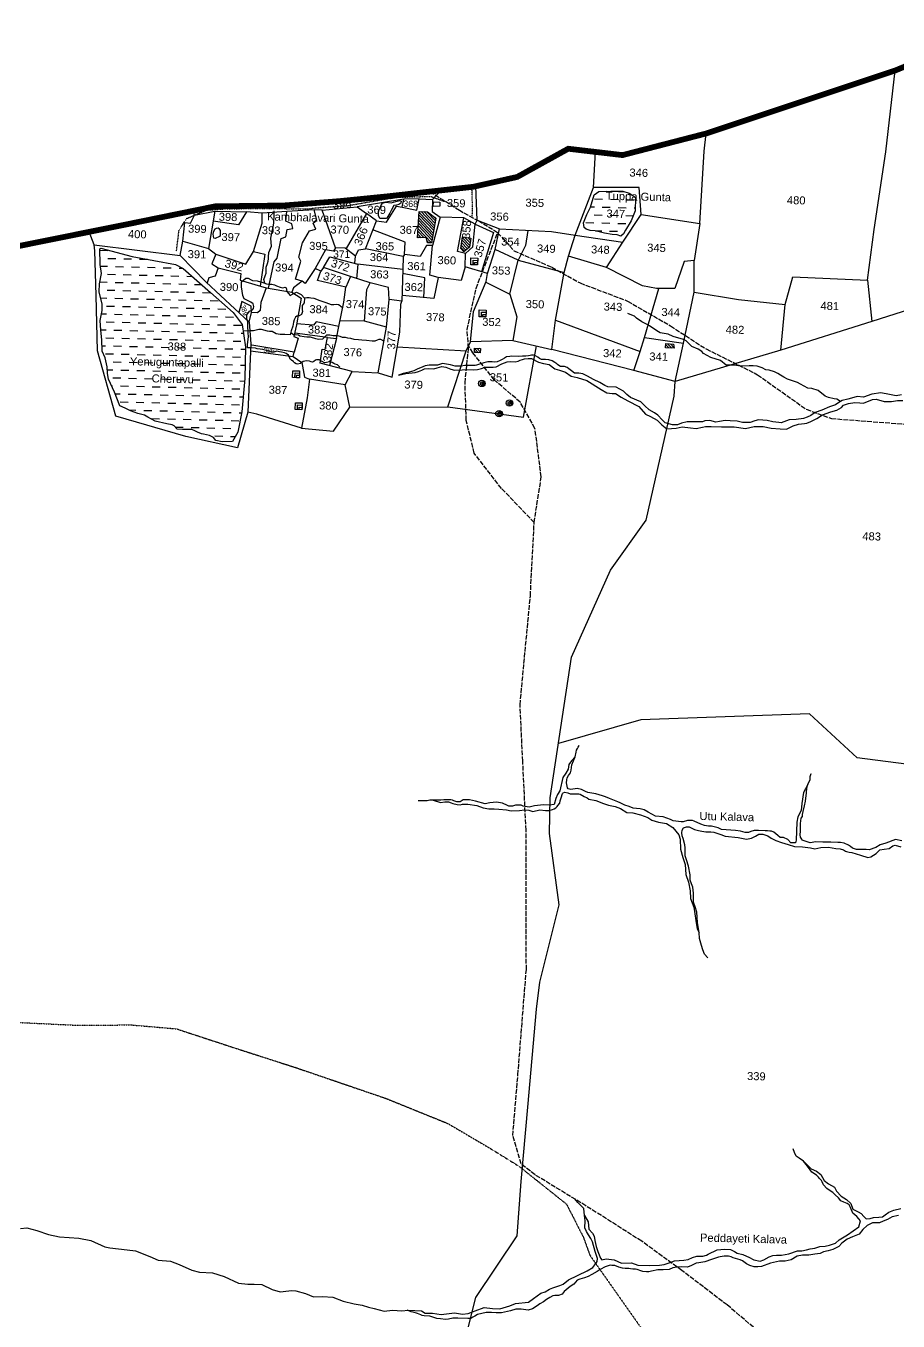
# Model space of a CAD drawing. Header units: inches. Extents: x 331956 to 347868, y 1573639 to 1584878.
# Drawn here: x 337772 to 339965, y 1577787 to 1581044 of the extents above; entities that cross this region are included whole.
import ezdxf

# ---------------------------------------------------------------- set-up
doc = ezdxf.new("R2010")
doc.units = ezdxf.units.IN
doc.header["$MEASUREMENT"] = 0
for name, pattern in [('ACAD_ISO02W100', [15, 12, -3]), ('ACAD_ISO03W100', [30, 12, -18]), ('ACAD_ISO07W100', [3, 0, -3]), ('BORDER', [1.75, 0.5, -0.25, 0.5, -0.25, 0, -0.25])]:
    doc.linetypes.add(name, pattern=pattern)
for name, color, linetype in [('CARTTRACK', 30, 'ACAD_ISO02W100'), ('NALA', 4, 'Continuous'), ('ROUND WELL', 5, 'Continuous'), ('SQUAREWELL', 5, 'Continuous'), ('SURVEY_BND', 7, 'Continuous'), ('VILLAGE_AREA', 1, 'Continuous'), ('WATER_BODY', 4, 'Continuous')]:
    doc.layers.add(name, color=color, linetype=linetype)
doc.layers.add('FOOTPATH', color=150, linetype='ACAD_ISO07W100', lineweight=30)
doc.layers.add('VILL_BOUNDARY', color=6, linetype='BORDER', lineweight=30)
doc.styles.get("Standard").update_dxf_attribs({"font": 'arial.ttf'})
pattern_1 = [(358.56647, (323139.706, 1574851.302), (20.485124, 19.484872), [19.991255, -19.991255])]
pattern_2 = [(133.566468, (323139.706, 1574851.302), (-3.6212925, -3.4444712), [])]

msp = doc.modelspace()

# ---------------------------------------------------------------- hatches: boundary and pattern name
at = {"layer": 'VILLAGE_AREA'}
h = msp.add_hatch(dxfattribs=at)
h.set_pattern_fill('ANSI31', color=256, scale=39.982509, angle=88.5665, style=0)
h.set_pattern_definition(pattern_2)
h.paths.add_polyline_path([(338802.9, 1580560.4), (338781.9, 1580576.5), (338761.2, 1580577.2), (338757, 1580510.5), (338778.6, 1580511.6), (338782, 1580498.5), (338792.2, 1580498)])
h.paths.add_polyline_path([(338891, 1580510.2), (338870.1, 1580513.3), (338865.4, 1580483.6), (338873.1, 1580475.8), (338887.2, 1580487)])
h.paths.add_polyline_path([(338893.4, 1580502), (338897.4, 1580556.7), (338866.8, 1580558.9), (338862.9, 1580504.2)], flags=9)
h = msp.add_hatch(dxfattribs=at)
h.set_pattern_fill('ANSI31', color=256, scale=39.982509, angle=88.5665, style=0)
h.set_pattern_definition(pattern_2)
h.paths.add_polyline_path([(339400.2, 1580243.3), (339381.4, 1580244.8), (339380.3, 1580234.6), (339401.8, 1580233.2)])
h.paths.add_polyline_path([(338914.9, 1580232.8), (338900.1, 1580233.1), (338899.8, 1580222.2), (338914.6, 1580221.8)])
at = {"layer": 'WATER_BODY'}
h = msp.add_hatch(dxfattribs=at)
h.set_pattern_fill('DASH', color=256, scale=159.930037, angle=-1.4335, style=0)
h.set_pattern_definition(pattern_1)
h.paths.add_polyline_path([(339304.3, 1580578.8), (339304.4, 1580612.5), (339297.8, 1580617.6), (339289, 1580623), (339272.7, 1580628.4), (339261, 1580627.9), (339242.6, 1580628.2), (339212.7, 1580627.2), (339200.5, 1580619.3), (339191.4, 1580588.2), (339182.4, 1580569.3), (339173.8, 1580548.5), (339175.4, 1580536.6), (339180.7, 1580532.7), (339190.7, 1580529.3), (339203.3, 1580528.8), (339226.9, 1580522.5), (339246.5, 1580518.8), (339259, 1580518.1), (339268.1, 1580514.6), (339274.4, 1580520.5), (339279.6, 1580530.3), (339293.6, 1580553.7)])
h.paths.add_polyline_path([(339223, 1580593.8), (339392.1, 1580589.6), (339393.1, 1580629.3), (339224, 1580633.5)], flags=9)
h.paths.add_polyline_path([(339226.4, 1580556.6), (339281.1, 1580555.2), (339281.9, 1580585.9), (339227.1, 1580587.3)], flags=24)
h = msp.add_hatch(dxfattribs=at)
h.set_pattern_fill('DASH', color=256, scale=159.930037, angle=-1.4335, style=0)
h.set_pattern_definition(pattern_1)
h.paths.add_polyline_path([(338293.8, 1580323.1), (338236.2, 1580373.4), (338167.3, 1580433.7), (338148.5, 1580444), (338039.2, 1580463.9), (337961.1, 1580485.2), (337958.2, 1580483.5), (337959.1, 1580443.8), (337962.6, 1580421.2), (337957.1, 1580395.5), (337956.8, 1580374.9), (337964.2, 1580344.4), (337963.9, 1580328.3), (337959.2, 1580303), (337961.1, 1580278.3), (337963.6, 1580254.5), (337964.3, 1580225.6), (337971.4, 1580209), (337976.6, 1580186.3), (337977.1, 1580169.4), (337979.9, 1580155.8), (337995.5, 1580122.5), (338008.9, 1580088.6), (338022.3, 1580082.7), (338035.7, 1580076), (338053.4, 1580069.2), (338070.3, 1580065.3), (338079.1, 1580060.2), (338097, 1580050.1), (338126.5, 1580043.2), (338139.8, 1580040.9), (338145, 1580037.7), (338152.5, 1580029.5), (338166.1, 1580028.6), (338189.1, 1580028.9), (338197.1, 1580025.3), (338204.1, 1580021.8), (338213.6, 1580018.4), (338219.1, 1580016.8), (338226.2, 1580015.7), (338234.1, 1580013.6), (338244.2, 1580008.7), (338249.6, 1580001.5), (338266.1, 1579998), (338292.1, 1579998.9), (338305.3, 1580022.6), (338315, 1580073.7), (338322.9, 1580157.5), (338324.6, 1580236.1), (338316.1, 1580292.7)])
h.paths.add_polyline_path([(338082.8, 1580142), (338195.6, 1580139.1), (338196.4, 1580170.7), (338083.6, 1580173.5)], flags=24)
h.paths.add_polyline_path([(338026.4, 1580177.6), (338222.9, 1580172.7), (338223.9, 1580213.2), (338027.4, 1580218.2)], flags=24)
h.paths.add_polyline_path([(338122.9, 1580222.7), (338177.7, 1580221.3), (338178.4, 1580252), (338123.7, 1580253.3)], flags=24)

# ---------------------------------------------------------------- linework, layer by layer
at = {"layer": 'CARTTRACK'}
for points in [[(339681.6, 1577704.1), (339535.1, 1577827.8), (339421, 1577914.7), (339320.3, 1577988.1), (339180.1, 1578077.1), (339052.2, 1578154.9), (339017.7, 1578182.2), (338996.3, 1578253.6), (339009.1, 1578406), (339030.4, 1578671.3), (339029.6, 1579021.5), (339021.5, 1579194.9), (339014.5, 1579336.4), (339040.5, 1579610.5), (339050, 1579795.2), (338968, 1579880.6), (338899.4, 1579969.2), (338879.5, 1580051.8), (338876.2, 1580146.4), (338885, 1580233.4), (338881.4, 1580280.3), (338904.1, 1580383.8), (338958.3, 1580523.5), (338911.3, 1580552.3), (338862.2, 1580579.3), (338787.4, 1580627)], [(338958.3, 1580523.5), (338999.2, 1580478.4), (339094.4, 1580436.8), (339165.5, 1580397.3), (339285, 1580351.8), (339393, 1580289.5), (339482.2, 1580231.4), (339611.5, 1580166.7), (339734.2, 1580079.6), (339797.6, 1580056.5), (340128.9, 1580031.3)], [(339050, 1579795.2), (339067.9, 1579909.6), (339052.1, 1580031.7), (339015, 1580097.6), (338949.9, 1580153.5), (338896.1, 1580221.9), (338884.5, 1580240.1)]]:
    msp.add_lwpolyline(points, dxfattribs=at)
at = {"layer": 'FOOTPATH', "ltscale": 0.002}
for points in [[(338894.2, 1580561.7), (338895.4, 1580589.8), (338894, 1580612.5), (338894.2, 1580628.6), (338892.4, 1580638.6)], [(338150.9, 1580477.5), (338157.3, 1580529.5), (338176.4, 1580559.5), (338226.2, 1580580.6), (338279.9, 1580584), (338394, 1580584.4), (338480.7, 1580583.6), (338499.5, 1580586), (338580.9, 1580591.7), (338670.6, 1580607.3), (338706.8, 1580612.8), (338764.7, 1580614.3), (338791.3, 1580614.5), (338827.6, 1580601.4)], [(337730.8, 1578539.1), (337897, 1578531.3), (338038.6, 1578531.8), (338151.2, 1578522), (338295, 1578474.8), (338452.1, 1578424.2), (338678, 1578347), (338833.3, 1578284), (338942, 1578220), (339012.8, 1578176), (339131.2, 1578081.5), (339173.6, 1577998.2), (339190.2, 1577952.6), (339298.8, 1577798.4), (339378.4, 1577685.5), (339471.8, 1577563.2), (339527.4, 1577476.4), (339533.4, 1577451.8)]]:
    msp.add_lwpolyline(points, dxfattribs=at)
at = {"layer": 'NALA'}
for points in [[(338372.6, 1580397), (338370.6, 1580406.4), (338374, 1580415.3), (338376.1, 1580421.6), (338376.4, 1580430.2), (338376.5, 1580437.1), (338379.5, 1580446.5), (338381.6, 1580451.9), (338381.9, 1580457.8), (338382.1, 1580463.4), (338382.8, 1580473.6), (338389.4, 1580489.5), (338388.6, 1580498.8), (338388.2, 1580509.9), (338394.3, 1580538.7), (338395.7, 1580547.7), (338395.9, 1580555.3), (338396.1, 1580562.2), (338396.4, 1580573.2), (338396.5, 1580578.8)], [(338561.7, 1580186), (338555.8, 1580191.8), (338549.6, 1580193.4), (338546.2, 1580194.5), (338542.4, 1580197), (338539.4, 1580198.6), (338535.5, 1580198.7), (338527.7, 1580197), (338523.1, 1580196.7), (338517.5, 1580199.7), (338512.5, 1580202.7), (338509.5, 1580203.8), (338502.5, 1580204.1), (338500.4, 1580203.6), (338496.5, 1580199.7), (338492.7, 1580197.9), (338489.7, 1580198.8), (338484.9, 1580201), (338477.7, 1580201.4), (338469.7, 1580199.8), (338463, 1580194.6), (338454.7, 1580193.1), (338451.7, 1580194.2), (338447.6, 1580196.7), (338446.3, 1580198.4), (338444.7, 1580200.2), (338441, 1580202.2), (338438.8, 1580203.9), (338436.9, 1580205.8), (338435.8, 1580208.3), (338432.4, 1580216), (338426.9, 1580219.7), (338422.6, 1580222), (338415.2, 1580223.1), (338409.5, 1580224), (338403.2, 1580226.1), (338395.6, 1580223.7), (338389.6, 1580223.5), (338383, 1580225.8), (338377.5, 1580227.5), (338374.1, 1580228.5), (338367.6, 1580230.4), (338361.3, 1580230.6), (338353.6, 1580232), (338349.3, 1580233.8), (338337.9, 1580234.2), (338329.7, 1580234.1), (338329.8, 1580241.9), (338330.1, 1580249.7), (338331.5, 1580254.9), (338331.9, 1580262.6), (338330.9, 1580270.8), (338331.1, 1580276.7), (338330.3, 1580284.7), (338330.3, 1580298.9), (338327.4, 1580309), (338327.8, 1580317.2), (338334.1, 1580326), (338341.6, 1580330), (338344.1, 1580333.4), (338345.5, 1580338.1), (338343.5, 1580344.5), (338338.2, 1580349), (338329.7, 1580352.9), (338321.1, 1580357.7), (338318.1, 1580366), (338314.7, 1580387.6), (338314.6, 1580399.8), (338325.5, 1580409.2), (338331.5, 1580409.8), (338338.7, 1580404.9), (338341.7, 1580403.9), (338353.4, 1580402.4), (338367.6, 1580398.6), (338377.5, 1580395.3), (338384.5, 1580394.1), (338390.6, 1580394), (338397.6, 1580392.7), (338402.1, 1580390.4), (338411.7, 1580387.1), (338418.3, 1580385.4), (338423.8, 1580387), (338426.7, 1580384.8), (338428.4, 1580376), (338436.6, 1580366.2), (338442.9, 1580368.8), (338450.8, 1580373.4), (338452.5, 1580374.6), (338464.1, 1580368.3), (338472.8, 1580359.2), (338471.6, 1580347.3), (338467.1, 1580340.8), (338466.7, 1580329.9), (338467.8, 1580325.6), (338465, 1580318), (338458.9, 1580314.6), (338453.7, 1580314), (338449.7, 1580311.2), (338446.8, 1580304.3), (338444.9, 1580298.9), (338443.6, 1580288.8), (338439.4, 1580276.8), (338436.5, 1580267.2), (338422.9, 1580267.4), (338419, 1580267.6), (338411.9, 1580267.8), (338401.6, 1580269.5), (338391.7, 1580275), (338385.1, 1580275.7), (338380, 1580275.8), (338364.7, 1580280.2), (338357.7, 1580280.5), (338344.2, 1580276.9), (338336.8, 1580277), (338318.6, 1580276.3)], [(338569, 1580335.1), (338564.8, 1580337), (338562.3, 1580340), (338557.8, 1580342.3), (338553.1, 1580342.8), (338546.1, 1580342.2), (338540.4, 1580342.3), (338527, 1580347.1), (338509.8, 1580353.2), (338503.4, 1580355.9), (338496.7, 1580358.4), (338488.5, 1580359.4), (338484.5, 1580359.8), (338478.9, 1580360), (338472.8, 1580359.2)], [(339820.2, 1580099.1), (339811, 1580104.8), (339804, 1580106.3), (339790.2, 1580109.5), (339781.5, 1580113), (339763.8, 1580127), (339748.1, 1580132.2), (339738, 1580132.8), (339719.5, 1580142.6), (339712.2, 1580146.7), (339694.3, 1580152.9), (339686.9, 1580155.4), (339677.6, 1580160.1), (339669.4, 1580165.5), (339662.7, 1580169.9), (339654.1, 1580174.3), (339640.9, 1580178.1), (339632.2, 1580179.3), (339623, 1580184.1), (339610.4, 1580188.3), (339600.8, 1580188.8), (339590.4, 1580189.1), (339568.9, 1580187.9), (339553.9, 1580190.3), (339532.3, 1580190.9), (339518.7, 1580202.2), (339494.3, 1580209.8), (339475.9, 1580220.2), (339471.3, 1580225.3), (339462.1, 1580230.7), (339446.2, 1580237.9), (339432.2, 1580251.7), (339425.2, 1580255.3), (339399.3, 1580262.9), (339386.5, 1580268.2), (339367.2, 1580272.3), (339358.4, 1580277), (339340.4, 1580289.7), (339330.9, 1580294.3), (339320.8, 1580299.3), (339307.2, 1580309.2), (339302.6, 1580313.6), (339291.3, 1580318.2), (339285.5, 1580320.6)], [(338672.3, 1580251.1), (338664.4, 1580255), (338659.3, 1580255), (338655.8, 1580253.3), (338649.7, 1580250.9), (338642.9, 1580250.7), (338628.3, 1580252.6), (338616.8, 1580253.9), (338608.4, 1580254.1), (338597.3, 1580255.3), (338588.8, 1580257.9), (338581.8, 1580258.8), (338575.4, 1580260.2), (338568.6, 1580259.8), (338562, 1580262.5), (338559.3, 1580263.7), (338553.5, 1580264.8), (338545.1, 1580264.8), (338536.3, 1580266), (338528.3, 1580266), (338518.1, 1580256.2), (338508, 1580255), (338500.8, 1580256.6), (338487.6, 1580260.8), (338478.9, 1580261.4), (338471.5, 1580261.6), (338461.2, 1580263.6), (338457.4, 1580265.9), (338445.1, 1580266.8), (338438, 1580272)], [(339973.3, 1580116.4), (339960.4, 1580113.5), (339943.3, 1580117), (339921.8, 1580120.8), (339898.8, 1580117.7), (339878, 1580110.4), (339861.7, 1580111.7), (339848.1, 1580107.9), (339838.4, 1580105.4), (339824.2, 1580101.8), (339816.2, 1580096.5), (339807.7, 1580090.9), (339792.7, 1580086.2), (339773.3, 1580077.4), (339756.5, 1580071.6), (339745.6, 1580063.7), (339736.1, 1580060), (339727.1, 1580056.7), (339708.6, 1580054.3), (339691.5, 1580052.9), (339671.3, 1580046), (339664.8, 1580046.2), (339650.4, 1580048.3), (339636.2, 1580051.3), (339614.1, 1580053.2), (339604.7, 1580050.5), (339592.7, 1580046.5), (339573.8, 1580046.4), (339560.7, 1580049.5), (339543, 1580050.9), (339530.3, 1580051.2), (339515.9, 1580048.7), (339506.7, 1580047), (339491.5, 1580051.9), (339479.3, 1580050.9), (339473.1, 1580048.1), (339450.1, 1580047.8), (339434.7, 1580047.9), (339420.6, 1580044.7), (339410.6, 1580040.8), (339397.4, 1580041), (339379.5, 1580045.7), (339371.7, 1580053.5), (339360.6, 1580064.7), (339352.4, 1580070.6), (339339.3, 1580078.4), (339328.6, 1580088.7), (339318.4, 1580098.1), (339292.4, 1580109.4), (339282.6, 1580116.7), (339274.9, 1580125.3), (339256.4, 1580135.1), (339234.9, 1580136.5), (339227.8, 1580139.6), (339214.8, 1580146.7), (339198.9, 1580154.8), (339183.9, 1580162.8), (339172, 1580168.6), (339162.6, 1580170.5), (339151.7, 1580170.9), (339143.8, 1580176.6), (339137.2, 1580181.3), (339132.6, 1580185.1), (339126.5, 1580187.2), (339116, 1580187.3), (339109.7, 1580191.5), (339107.4, 1580194.2), (339102.3, 1580197.2), (339095.7, 1580201.2), (339087.3, 1580203.8), (339078.2, 1580204.9), (339068.2, 1580205.2), (339063.4, 1580207.8), (339059.5, 1580210.9), (339053.4, 1580214.5), (339048.8, 1580215.6), (339043.6, 1580215.7), (339040, 1580215), (339035.7, 1580213.9), (339029.3, 1580213.4), (339021.1, 1580213.4), (339010.4, 1580212.8), (338993.8, 1580213.6), (338989.1, 1580212.8), (338980.5, 1580211.3), (338975.6, 1580208.4), (338969.4, 1580205.2), (338964.2, 1580202.3), (338956.7, 1580199.2), (338950.7, 1580198.6), (338944.8, 1580198.7), (338933.5, 1580198.9), (338923.7, 1580196.1), (338905.5, 1580190.3), (338901.8, 1580189.6), (338894, 1580189.7), (338887.3, 1580189.9), (338876.1, 1580189.8), (338866.5, 1580188.4), (338851.7, 1580187.9), (338839.6, 1580191.8), (338819.8, 1580194.7), (338807, 1580190.4), (338795.4, 1580190.8), (338785.9, 1580191), (338776.3, 1580189), (338764.4, 1580183.7), (338757.6, 1580181.3), (338747.2, 1580176.4), (338735.7, 1580172.8), (338720.4, 1580169.8), (338713.9, 1580167.1), (338708.6, 1580165.4), (338727.5, 1580169.9), (338751, 1580172.4), (338759.2, 1580174.5), (338767.7, 1580177.7), (338774.5, 1580181.2), (338783.3, 1580182.5), (338797.8, 1580181.8), (338806, 1580183.6), (338818, 1580187.7), (338828.3, 1580185.3), (338840.4, 1580180.9), (338849.5, 1580178.2), (338869.3, 1580178.9), (338881.1, 1580179.5), (338898, 1580178.9), (338908, 1580180), (338917.5, 1580182.5), (338926.6, 1580185.7), (338938.1, 1580186), (338947.1, 1580185.9), (338954.8, 1580186.7), (338968.6, 1580193.7), (338982.1, 1580198.8), (338991, 1580199.5), (339002.1, 1580199.2), (339009.8, 1580200.6), (339014.9, 1580202.9), (339020.6, 1580204.8), (339026.1, 1580206.7), (339035.2, 1580207.4), (339043.4, 1580207.2), (339060.8, 1580198.1), (339073.8, 1580194.8), (339088.1, 1580192.2), (339102.1, 1580181.3), (339114, 1580178.2), (339129.1, 1580173), (339142.8, 1580163), (339157.9, 1580159.5), (339182.2, 1580152.1), (339218.6, 1580129.7), (339232.9, 1580121.4), (339246.2, 1580119.8), (339254.8, 1580119.6), (339268.5, 1580110.6), (339285.8, 1580100.8), (339313, 1580086.4), (339330.2, 1580067.5), (339342.4, 1580061.2), (339359.6, 1580052.1), (339370.6, 1580040.9), (339383.9, 1580030.7), (339407.3, 1580031.9), (339422.4, 1580035.8), (339443.1, 1580033.4), (339457.5, 1580031.6), (339473.4, 1580034.4), (339481.1, 1580036.4), (339495.2, 1580036.1), (339521.3, 1580035.4), (339537.5, 1580036), (339552.7, 1580035.8), (339581.7, 1580031.7), (339603.3, 1580036.6), (339626, 1580036.2), (339645.7, 1580032.5), (339668.2, 1580030.3), (339684.5, 1580030), (339701.5, 1580038.1), (339714.2, 1580041.9), (339729.9, 1580044.3), (339735.5, 1580045.1), (339745.6, 1580048.8), (339760.6, 1580056.5), (339775.3, 1580066.1), (339795.7, 1580073), (339810.7, 1580077.3), (339822.3, 1580084), (339827.6, 1580090.2), (339839.9, 1580094.6), (339855.8, 1580097), (339868.9, 1580095.7), (339877.9, 1580095), (339900.2, 1580104.4), (339909.8, 1580105.3), (339929.9, 1580099), (339948.6, 1580099.3), (339963.3, 1580101.9), (339977, 1580101.9)], [(339152.9, 1579205.5), (339155.9, 1579217.8), (339156.6, 1579222.4), (339158.8, 1579227.1), (339160.6, 1579230.3), (339163.6, 1579234.2), (339163.6, 1579234.2)], [(339974.7, 1578994.5), (339958.7, 1578997.8), (339934.2, 1578988.9), (339919.5, 1578984.6), (339908.6, 1578977.9), (339892.2, 1578972.5), (339884.3, 1578972.7), (339874.4, 1578972.9), (339862.8, 1578973.2), (339860.2, 1578973.3), (339850.1, 1578975.9), (339845.2, 1578980.7), (339840.4, 1578984), (339829.7, 1578989.2), (339820.2, 1578990.3), (339813.5, 1578990.5), (339795.7, 1578991.2), (339783.5, 1578991.5), (339775.4, 1578991.7), (339758.5, 1578992.1), (339743.9, 1578989.9), (339724, 1578996.5), (339722.6, 1578998.5), (339719.2, 1579003.6), (339719.1, 1579010), (339719.3, 1579018.7), (339719.4, 1579023.9), (339719.7, 1579032.9), (339719.8, 1579038.4), (339720, 1579045.4), (339721.6, 1579051.5), (339724.6, 1579055.7), (339724.7, 1579061.3), (339726.1, 1579068.5), (339729.5, 1579082.8), (339732.2, 1579094.7), (339735, 1579115.3), (339735.6, 1579128.3), (339737.6, 1579136.4), (339727.5, 1579116.3), (339723.3, 1579088.2), (339721.1, 1579070.6), (339712.8, 1579055.1), (339710.5, 1579041.8), (339709.3, 1579019.2), (339709, 1578996.5), (339707.4, 1578989.6), (339695.5, 1578989.9), (339687.5, 1578998.2), (339676.6, 1579002.9), (339668.5, 1579003.1), (339662.2, 1579007.9), (339657.6, 1579012.1), (339652.8, 1579016.3), (339647, 1579018.7), (339642.1, 1579019.4), (339636.3, 1579019.6), (339630.5, 1579019.7), (339613.6, 1579020.4), (339603.4, 1579020.7), (339594.6, 1579018), (339588.5, 1579015.5), (339580.6, 1579015.7), (339568.8, 1579018.6), (339556, 1579021), (339520.7, 1579023.1), (339513, 1579027.3), (339495.9, 1579031.8), (339488.4, 1579032), (339477.9, 1579033.4), (339469.3, 1579036.5), (339452.6, 1579044.2), (339448.3, 1579045.8), (339435.2, 1579046.1), (339424.6, 1579042.9), (339419.7, 1579042.2), (339399.1, 1579045.3), (339392.8, 1579048.3), (339374.3, 1579054.9), (339354.9, 1579057.1), (339336.9, 1579067), (339326.6, 1579072.5), (339316.2, 1579074.8), (339306.9, 1579075.9), (339299.1, 1579077.2), (339289, 1579080.7), (339277.7, 1579084.2), (339266.2, 1579090.3), (339260.5, 1579093), (339243.7, 1579099.2), (339239.1, 1579101.1), (339229.4, 1579105.4), (339222.2, 1579108.2), (339205.4, 1579113), (339185.1, 1579116.4), (339179.1, 1579118.9), (339169.3, 1579123.5), (339158, 1579126.1), (339142.6, 1579123.7), (339135.7, 1579125.3), (339133.7, 1579128.3), (339131.4, 1579140.8), (339132.5, 1579148.1), (339132.9, 1579153.3), (339136.2, 1579158.7), (339141.1, 1579165.3), (339143, 1579172.2), (339144.5, 1579185.6), (339152.9, 1579205.5), (339143.9, 1579196.2), (339137, 1579186.7), (339135.5, 1579175.2), (339130, 1579164.8), (339122.2, 1579154), (339114.3, 1579120.5), (339108.3, 1579111.1), (339104.2, 1579101.3), (339100.3, 1579085.7), (339088.1, 1579084.6), (339073.3, 1579085.2), (339050.5, 1579082.9), (339037.6, 1579079.7), (339022.3, 1579081.6), (339017.4, 1579084.3), (339003.4, 1579084.7), (338995.5, 1579082.2), (338986.2, 1579082.2), (338982.8, 1579083.7), (338970.4, 1579089), (338955, 1579092), (338939, 1579090.1), (338927.3, 1579087.7), (338902.4, 1579094.2), (338887.7, 1579097.4), (338871.4, 1579097.8), (338863.7, 1579093), (338856, 1579092.6), (338853.3, 1579093.4), (338848.2, 1579095.5), (338845.1, 1579096.9), (338840.7, 1579097.9), (338833.5, 1579098.2), (338823.3, 1579098.1), (338815.4, 1579096.7), (338800.7, 1579096.6), (338796.5, 1579096.7), (338814.3, 1579091.3), (338825.4, 1579092.4), (338830.9, 1579092.6), (338834.9, 1579092.6), (338841.2, 1579090.5), (338845.6, 1579088.5), (338856.2, 1579085.8), (338863.7, 1579085.6), (338870.2, 1579086.7), (338876.9, 1579086.6), (338883.4, 1579086.5), (338906.2, 1579083.4), (338922.1, 1579077.7), (338936.4, 1579075.2), (338949.2, 1579074.9), (338960.9, 1579074.6), (338980.3, 1579072.4), (338992.5, 1579070.4), (339013.2, 1579071.3), (339025.6, 1579072.4), (339036.3, 1579072), (339046.5, 1579068.5), (339064.7, 1579072.4), (339078.8, 1579070.8), (339088.1, 1579070.8), (339096.1, 1579073.2), (339100.5, 1579075), (339104.7, 1579077.4), (339108.1, 1579081.2), (339109.6, 1579083.8), (339115, 1579089.3), (339115.7, 1579095.3), (339118, 1579103.2), (339121.4, 1579113.3), (339123, 1579115.7), (339127.2, 1579116.9), (339134.5, 1579115.1), (339140.8, 1579113.2), (339155.9, 1579112.8), (339162.1, 1579112.8), (339165.8, 1579111.7), (339176, 1579106), (339183.2, 1579102.7), (339187.1, 1579099.6), (339205.2, 1579096.5), (339224.1, 1579088.5), (339236.6, 1579084.1), (339253.6, 1579080.8), (339266.9, 1579076.1), (339283.1, 1579065.7), (339298.1, 1579065.3), (339317, 1579059.9), (339335.7, 1579053), (339345.6, 1579046.3), (339363, 1579041.5), (339383, 1579037.9), (339398.6, 1579028.6), (339414.1, 1579010), (339417, 1578998.8), (339417.6, 1578973.5), (339423.9, 1578953.1), (339429.3, 1578935), (339431.6, 1578910.4), (339437.8, 1578891.1), (339442.4, 1578868.8), (339442.7, 1578849.5), (339451.4, 1578828.1), (339456.3, 1578794.6), (339459.6, 1578773.4), (339464.6, 1578764), (339460.3, 1578789.6), (339458.6, 1578815.4), (339454.8, 1578828.9), (339450.7, 1578840.9), (339450.3, 1578863.2), (339448.9, 1578878.5), (339445.5, 1578887), (339442.1, 1578895.4), (339442.4, 1578909), (339438.3, 1578930.8), (339433.3, 1578947.3), (339429.7, 1578956.6), (339429.4, 1578968.5), (339429.6, 1578977), (339428.8, 1578984.5), (339424.6, 1579000.3), (339422.4, 1579007.6), (339421.6, 1579015.1), (339422, 1579021.5), (339425.7, 1579027.3), (339432.8, 1579029.7), (339440, 1579029.6), (339452.7, 1579023.1), (339463.2, 1579020.5), (339471.5, 1579019.2), (339482, 1579017.4), (339494.4, 1579017.1), (339501.8, 1579016.2), (339509.2, 1579013.9), (339519.7, 1579010.8), (339530.2, 1579006.7), (339562.5, 1579003.4), (339583.8, 1578998.7), (339596.7, 1579001.5), (339606.4, 1579006.1), (339615, 1579011.3), (339624.8, 1579011.1), (339637.6, 1579006.9), (339646, 1579001.6), (339657.5, 1578995.9), (339671.8, 1578990.9), (339688.2, 1578985.3), (339704.8, 1578980.2), (339724.4, 1578980), (339744.4, 1578976.9), (339755.4, 1578974.3), (339771, 1578978.1), (339790.3, 1578978.4), (339808.8, 1578975.6), (339819.6, 1578974.3), (339827.8, 1578972), (339832.4, 1578969.1), (339835, 1578968), (339841.9, 1578966.2), (339848.8, 1578965.6), (339870.8, 1578958.6), (339889, 1578953.2), (339896.8, 1578954.6), (339910.1, 1578962.7), (339918.9, 1578972), (339929.5, 1578974.1), (339942.2, 1578975.8), (339951.6, 1578982), (339957.4, 1578984), (339971.7, 1578980)], [(339737.6, 1579136.4), (339743.7, 1579149), (339744.2, 1579156.1), (339746, 1579163.7), (339746, 1579163.7)], [(338796.5, 1579096.7), (338787.9, 1579097.2), (338780.8, 1579095.1), (338770.9, 1579095), (338765.5, 1579095.2), (338758.1, 1579095.4)], [(339486.8, 1578700.7), (339478.3, 1578710), (339474.2, 1578720.3), (339470.5, 1578731.6), (339467.5, 1578743.7), (339465.8, 1578748.9), (339464.6, 1578764)], [(339727.4, 1578189.4), (339716.2, 1578196.9), (339709, 1578202.2), (339704.6, 1578211.4), (339700.9, 1578220), (339700.9, 1578220)], [(337758.7, 1578020.1), (337775, 1578021.7), (337799.5, 1578015.2), (337829.1, 1578004.9), (337856.7, 1577999.1), (337905.1, 1577995.9), (337935.3, 1577989.5), (337971.2, 1577973.8), (337983.2, 1577971.1), (338027.1, 1577966.4), (338047.5, 1577964.2), (338084.1, 1577949.4), (338105, 1577940.7), (338135.7, 1577938.3), (338157.4, 1577929.5), (338189.4, 1577915.4), (338208.6, 1577910.4), (338241.8, 1577908.8), (338270.5, 1577899.4), (338307.1, 1577882.9), (338330.4, 1577879.7), (338346.5, 1577879.9), (338365.7, 1577879.4), (338391.8, 1577867), (338411.4, 1577861), (338433.7, 1577863.5), (338439.4, 1577863.8), (338451.1, 1577863.2), (338475.4, 1577856.2), (338495.4, 1577848.6), (338517.8, 1577848.9), (338543.7, 1577847.3), (338569.8, 1577837.5), (338597.2, 1577830.9), (338617.4, 1577827.2), (338633.4, 1577822.2), (338647.7, 1577818.9), (338673, 1577812.6), (338693.7, 1577814.5), (338717.3, 1577813.2), (338733.2, 1577815), (338766.9, 1577812.7), (338775.9, 1577807.4), (338794.5, 1577807.1), (338816.4, 1577803.8), (338829.4, 1577805.6), (338849.6, 1577807.7), (338870.2, 1577804.9), (338884.1, 1577806.4), (338901.4, 1577813), (338924.1, 1577821.5), (338944.9, 1577818.8), (338963.8, 1577818.1), (338988.6, 1577825.7), (339003, 1577831.2), (339035.8, 1577834.8), (339048.5, 1577843.9), (339066.7, 1577857.1), (339078, 1577860.4), (339088.9, 1577867.3), (339096.7, 1577870.6), (339114.7, 1577876.7), (339123.1, 1577880), (339136.4, 1577891), (339183.7, 1577913.6), (339197.4, 1577922.1), (339202.8, 1577928.4), (339208.6, 1577937), (339209.4, 1577944.9), (339203.4, 1577962.1), (339196.6, 1577986.6), (339192.4, 1577994.6), (339186.5, 1578004.1), (339181.2, 1578012.4), (339177.6, 1578021.9), (339178, 1578039.4), (339176.3, 1578052.3), (339185.6, 1578036.6), (339187.2, 1578018.4), (339196.3, 1578008.2), (339201.1, 1578000.8), (339202.6, 1577989.9), (339206.3, 1577974.6), (339210.4, 1577962.5), (339216.7, 1577945.1), (339220.1, 1577941.5), (339231, 1577943.9), (339251.5, 1577941.3), (339270, 1577932.7), (339294.6, 1577933.5), (339310.9, 1577928.1), (339339.9, 1577927.1), (339365, 1577927.5), (339376.5, 1577929.1), (339389.4, 1577933.5), (339402.9, 1577938.7), (339426.2, 1577940), (339436.8, 1577942), (339448.2, 1577946.8), (339458.8, 1577950.2), (339474, 1577950.7), (339482.9, 1577952.7), (339487.5, 1577955.7), (339509.7, 1577966.5), (339528.9, 1577967.9), (339543.9, 1577967.5), (339553.9, 1577962.1), (339560.6, 1577958.4), (339574.3, 1577955), (339584, 1577950.2), (339590.1, 1577947.8), (339602.5, 1577941.5), (339618.5, 1577938.1), (339627.2, 1577941.3), (339640.6, 1577948.6), (339650.1, 1577952.5), (339659.4, 1577952.9), (339671.4, 1577953.2), (339690.1, 1577956.6), (339712.1, 1577964.1), (339722.8, 1577964.2), (339734.4, 1577966.2), (339744.2, 1577969.2), (339755.5, 1577970.6), (339768.4, 1577974.6), (339782, 1577975.7), (339792.7, 1577978.1), (339800.2, 1577980.6), (339807.5, 1577983.3), (339816.5, 1577991.3), (339837.5, 1578004.2), (339866, 1578024.3), (339870.5, 1578039.2), (339866.1, 1578044.6), (339860.9, 1578050.5), (339851, 1578058.6), (339845.3, 1578073), (339842.2, 1578079.7), (339837.1, 1578082.7), (339828.8, 1578086.2), (339821.3, 1578089.7), (339814.9, 1578097.4), (339806.4, 1578104.4), (339801, 1578110.9), (339791.9, 1578116.3), (339785.6, 1578121), (339777.2, 1578130), (339774.3, 1578137.7), (339772.3, 1578141), (339766.7, 1578146.9), (339764.5, 1578149.3), (339759.9, 1578154.1), (339748, 1578162), (339737, 1578176.4), (339727.4, 1578189.4), (339746.5, 1578170.4), (339759.4, 1578164), (339771.1, 1578155.7), (339779.2, 1578141.1), (339789.6, 1578132.4), (339805.1, 1578123.8), (339810, 1578114.2), (339821.8, 1578101.6), (339835.6, 1578092.8), (339845.7, 1578082.6), (339851.3, 1578068.3), (339864.7, 1578062), (339872, 1578057.9), (339878.4, 1578050.1), (339884.4, 1578044), (339894.5, 1578045.2), (339902.8, 1578047.5), (339916.6, 1578048.8), (339925.5, 1578049.6), (339932.8, 1578054.7), (339941.8, 1578060.9), (339953.9, 1578065.9), (339972.1, 1578070.2)], [(339176.3, 1578052.3), (339174.6, 1578069.9), (339159.7, 1578085), (339152, 1578094.8)], [(339965.8, 1578053.1), (339950.4, 1578049.2), (339938.1, 1578043), (339927.1, 1578038.2), (339918.3, 1578034.5), (339909.1, 1578034.5), (339900.6, 1578034.5), (339887.3, 1578027.3), (339876, 1578017.2), (339866.7, 1578005.9), (339850.4, 1577999), (339836.5, 1577993.4), (339823.9, 1577983.2), (339815.6, 1577974.4), (339809.1, 1577971.4), (339800.9, 1577967.6), (339788.9, 1577964), (339777.5, 1577961.1), (339768.7, 1577957.4), (339755.7, 1577955.9), (339740.5, 1577953.1), (339724.4, 1577953.2), (339711.2, 1577950.8), (339696.4, 1577941.1), (339680.7, 1577937.8), (339666.4, 1577938.1), (339644.3, 1577932.6), (339621.6, 1577924.5), (339612.1, 1577923.3), (339602.9, 1577923.5), (339592.2, 1577927), (339584.2, 1577931.6), (339577.4, 1577936.4), (339573.8, 1577939), (339568.1, 1577941), (339550.5, 1577946.2), (339545.5, 1577948.7), (339538.4, 1577950.7), (339527.8, 1577950.5), (339517.9, 1577948.7), (339513.7, 1577948.1), (339495.9, 1577941.9), (339478.8, 1577936.5), (339464.2, 1577933.7), (339457.3, 1577932.7), (339445.6, 1577926.8), (339435.1, 1577922.7), (339419.3, 1577923.3), (339408.9, 1577923.1), (339398.5, 1577921.5), (339389.2, 1577917.2), (339374, 1577915.9), (339360.8, 1577916.3), (339345.2, 1577912.7), (339338.4, 1577911), (339332.2, 1577911.4), (339323.5, 1577912.3), (339318.5, 1577913.8), (339309.1, 1577917.3), (339305, 1577917.6), (339298.1, 1577918.2), (339292.1, 1577918.6), (339288, 1577919.4), (339278.6, 1577919.6), (339271.7, 1577920.5), (339262.5, 1577922.8), (339253, 1577926.7), (339244.9, 1577927.4), (339241, 1577927.5), (339228.2, 1577923.4), (339215.9, 1577916.6), (339208.1, 1577911.5), (339194.8, 1577904.5), (339186, 1577899.4), (339176.9, 1577895.7), (339164.6, 1577892.4), (339158.1, 1577890), (339149.6, 1577879.9), (339140.9, 1577873.9), (339125.7, 1577861.3), (339120.2, 1577854.7), (339111.6, 1577851.3), (339102.4, 1577851.5), (339096.9, 1577850.5), (339089.6, 1577846.5), (339080.7, 1577841.5), (339073.2, 1577835.4), (339064.6, 1577830.6), (339057.8, 1577825.5), (339045.8, 1577818), (339034.7, 1577814.3), (339017.5, 1577816.8), (339004.2, 1577817.2), (338990.7, 1577813.1), (338967.6, 1577808.4), (338954.4, 1577807.6), (338942.9, 1577809), (338929.1, 1577809.1), (338907.9, 1577803.5), (338901.3, 1577799.5), (338896.1, 1577797), (338890.5, 1577793.8), (338883.2, 1577793.6), (338858.3, 1577794.3), (338850.6, 1577794.5), (338845.2, 1577794.6), (338834.7, 1577792.3), (338827.2, 1577791.2), (338814.5, 1577792.9), (338805.1, 1577794), (338787.8, 1577799.3), (338773.9, 1577800.1), (338768.6, 1577801.4), (338765, 1577803.2), (338757, 1577806.5), (338745.5, 1577809.7), (338741.2, 1577810.4), (338731.2, 1577814.8)]]:
    msp.add_lwpolyline(points, dxfattribs=at)
at = {"layer": 'ROUND WELL'}
for centre, major_axis, ratio in [((338918.4, 1580144.7), (8.41, 0.01), 0.947825), ((338920.9, 1580144.5), (5.9, 0.22), 0.834835), ((338922.6, 1580144.7), (4.2, 0.01), 0.472417), ((338961.8, 1580068.8), (8.41, 0.01), 0.947825), ((338964.3, 1580068.6), (5.9, 0.22), 0.834835), ((338987.9, 1580095.4), (8.41, 0.01), 0.947825), ((338990.4, 1580095.2), (5.9, 0.22), 0.834835), ((338992.1, 1580095.4), (4.2, 0.01), 0.472417), ((338966, 1580068.8), (4.2, 0.01), 0.472417)]:
    msp.add_ellipse(centre, major_axis=major_axis, ratio=ratio, dxfattribs=at)
at = {"layer": 'SQUAREWELL'}
for points in [[(338890.9, 1580460.1), (338908.1, 1580459.6), (338907.7, 1580442.6), (338890.5, 1580443)], [(338896.7, 1580454.5), (338908, 1580454.2), (338907.7, 1580442.6), (338896.4, 1580442.9)], [(338900.3, 1580448.8), (338907.8, 1580448.6), (338907.7, 1580442.6), (338900.2, 1580442.8)], [(338911.9, 1580329.6), (338929.1, 1580329.1), (338928.7, 1580312.1), (338911.5, 1580312.5)], [(338917.7, 1580324), (338929, 1580323.7), (338928.7, 1580312.1), (338917.4, 1580312.4)], [(338921.4, 1580318.3), (338928.9, 1580318.1), (338928.7, 1580312.1), (338921.2, 1580312.3)], [(338443.3, 1580176.6), (338460.5, 1580176.1), (338460.1, 1580159.1), (338442.9, 1580159.5)], [(338449.1, 1580171), (338460.4, 1580170.7), (338460.1, 1580159.1), (338448.8, 1580159.3)], [(338452.8, 1580165.3), (338460.2, 1580165.1), (338460.1, 1580159.1), (338452.6, 1580159.2)], [(338449.7, 1580096.1), (338466.9, 1580095.7), (338466.4, 1580078.6), (338449.2, 1580079)], [(338455.4, 1580090.5), (338466.7, 1580090.3), (338466.4, 1580078.6), (338455.1, 1580078.9)], [(338459.1, 1580084.8), (338466.6, 1580084.6), (338466.4, 1580078.6), (338459, 1580078.8)]]:
    msp.add_lwpolyline(points, close=True, dxfattribs=at)
at = {"layer": 'SURVEY_BND'}
for points in [[(339451.9, 1580374.4), (339563.5, 1580356.1), (339681.3, 1580343.1), (339700.7, 1580412.9), (339888.1, 1580404.3), (339904.9, 1580531.7), (339933.7, 1580727), (339957.4, 1580931.4)], [(339318.9, 1580569.7), (339466.4, 1580546.6), (339477.8, 1580728.8), (339482.2, 1580773.1)], [(338906.8, 1580554.8), (338962.9, 1580533.1), (339093.4, 1580526.7), (339152.9, 1580517.7), (339199.6, 1580637), (339204, 1580726.8)], [(338794.9, 1580607), (338815.3, 1580630.1)], [(338901.9, 1580545.4), (338906.8, 1580554.8), (338903.1, 1580640.5)], [(339152.9, 1580517.7), (339273, 1580500), (339318.9, 1580569.7), (339313.9, 1580637.6), (339199.6, 1580637)], [(338653.8, 1580553.6), (338678.6, 1580549.8), (338704.4, 1580590.3), (338718.2, 1580587.8), (338722.7, 1580608.4), (338604.7, 1580589.1)], [(338761, 1580609), (338794.9, 1580607), (338793.6, 1580577.1), (338814, 1580562.8), (338794.3, 1580491.8), (338779, 1580491.7), (338763.1, 1580463.8), (338724.3, 1580468.9), (338725.6, 1580500.3), (338644.7, 1580530.9)], [(338718.2, 1580587.8), (338754.9, 1580580.7), (338761, 1580609), (338722.7, 1580608.4)], [(338166.6, 1580502.2), (338172.2, 1580549.7), (338186.4, 1580547.9), (338195.8, 1580567.7), (338247.2, 1580578), (338231, 1580484.1)], [(338195.8, 1580567.7), (338192.5, 1580578.6)], [(338247.2, 1580578), (338326.6, 1580575.8), (338306.7, 1580543.4), (338242.9, 1580553.1)], [(338249.6, 1580470), (338324.9, 1580444.9), (338344.9, 1580476.4), (338366.5, 1580547.7), (338366.7, 1580572.9), (338326.6, 1580575.8)], [(338382.6, 1580384.2), (338396.3, 1580450.6), (338403.8, 1580459.8), (338413.8, 1580509.4), (338425.9, 1580513.2), (338429, 1580532), (338443, 1580534.3), (338441, 1580546.3), (338425.4, 1580552.5), (338428.6, 1580577.4), (338366.7, 1580572.9)], [(338466.7, 1580402.1), (338450.4, 1580406.6), (338463.2, 1580452.3), (338458.2, 1580461.9), (338468.1, 1580498.2), (338485.4, 1580528.7), (338500.9, 1580532.5), (338494.3, 1580547.5), (338504.1, 1580555.1), (338496.9, 1580581), (338428.6, 1580577.4)], [(338550.4, 1580485.8), (338517, 1580580.7), (338496.9, 1580581)], [(338517, 1580580.7), (338604.7, 1580589.1), (338628.3, 1580572.1), (338577.1, 1580483.6)], [(338601.2, 1580464.8), (338608.2, 1580480.8), (338625.8, 1580483.3), (338653.8, 1580553.6), (338628.3, 1580572.1)], [(338877, 1580437.5), (338877.2, 1580471.3), (338857.4, 1580476.8), (338873.6, 1580561.3), (338814, 1580562.8)], [(338877.2, 1580471.3), (338895.7, 1580488.3), (338901.9, 1580545.4), (338873.6, 1580561.3)], [(338901.9, 1580545.4), (338947.7, 1580523.8), (338917.6, 1580425.6)], [(339034.2, 1580529.6), (339028.5, 1580491.6), (339010, 1580455), (338951.9, 1580481.6), (338962.9, 1580533.1)], [(339466.4, 1580546.6), (339452.5, 1580454), (339427, 1580451.2), (339403.7, 1580383.2), (339357.2, 1580383.4), (339322.1, 1580390.2), (339231.6, 1580436.5), (339273, 1580500)], [(340354.9, 1579193.7), (340452.2, 1579639.8), (340528.6, 1579958.4), (340614.2, 1580341.8), (340655.2, 1580542.2), (339898.5, 1580300.8)], [(337944.3, 1580493.3), (337931.5, 1580525.7)], [(338160.4, 1580466.1), (338166.6, 1580502.2), (338231, 1580484.1), (338249.6, 1580470), (338239.5, 1580445.6), (338255.6, 1580435.7), (338248.5, 1580414.8), (338232.4, 1580410.6), (338227.7, 1580397.6)], [(339010, 1580455), (339125.3, 1580423.3), (339136.7, 1580465), (339152.9, 1580517.7)], [(337944.3, 1580493.3), (338160.4, 1580466.1), (338225.9, 1580399.3), (338333.8, 1580298.7), (338337.4, 1580244.6), (338330.2, 1580072.5), (338304, 1579982.7), (338174.7, 1580010.9), (337998.8, 1580062.8), (337952.5, 1580226.8), (337949.4, 1580365.4), (337945.7, 1580477.8), (337944.3, 1580493.3)], [(338344.9, 1580476.4), (338373.2, 1580469.6), (338361.6, 1580389.6)], [(338599.1, 1580446.9), (338601.2, 1580464.8), (338575.1, 1580485.2), (338550.4, 1580485.8), (338545.8, 1580477.2), (338525.1, 1580480.2), (338499.3, 1580433.6)], [(338720.9, 1580464.1), (338719.5, 1580431.3), (338606.6, 1580445)], [(338724.3, 1580468.9), (338720.9, 1580464.1), (338625.8, 1580483.4)], [(338808.5, 1580410.9), (338787.7, 1580416.6), (338794.3, 1580491.8)], [(338932.6, 1580421.2), (338951.9, 1580481.6)], [(339231.6, 1580436.5), (339136.7, 1580465)], [(338255.6, 1580435.7), (338312.8, 1580421.2), (338310.6, 1580404.2), (338376.5, 1580385.3), (338363.3, 1580347.9), (338361.3, 1580328), (338354.9, 1580322.4), (338339.3, 1580322.8), (338338.3, 1580339.4), (338315, 1580350.6), (338307.4, 1580323.3)], [(338559.2, 1580288), (338571.9, 1580349), (338576.6, 1580386.5), (338505.4, 1580403.8), (338514, 1580426.8), (338499.3, 1580433.6), (338474.5, 1580396.3), (338466.7, 1580402.1), (338444.9, 1580385.1), (338440.5, 1580374)], [(338588.3, 1580413.2), (338520.3, 1580435.9), (338514, 1580426.8)], [(338520.3, 1580435.9), (338536.3, 1580462.8), (338606.6, 1580445), (338603.3, 1580407.5)], [(338719.5, 1580431.3), (338717.5, 1580351.7), (338685.6, 1580355.5), (338683.8, 1580386), (338637.5, 1580397.3)], [(338705.9, 1580237), (338879.4, 1580226.9), (338889.7, 1580249.1), (338897.8, 1580325.7), (338929, 1580401.3), (338932.6, 1580421.2), (338877, 1580437.5), (338866.2, 1580403.1), (338808.5, 1580410.9), (338797.7, 1580358.4), (338717.9, 1580365.8)], [(338928.3, 1580399.5), (338988.8, 1580369.2), (339010, 1580455)], [(339327.3, 1580260.5), (339425.3, 1580246.3), (339451.9, 1580374.4), (339452.5, 1580454)], [(338623.8, 1580301.3), (338629.8, 1580380.5), (338637.5, 1580397.3), (338588.3, 1580413.2), (338576.6, 1580386.5)], [(338772.5, 1580360.8), (338775.1, 1580410.5), (338719.3, 1580420.9)], [(338996.5, 1580253), (339094.1, 1580230.1), (339104, 1580303.7), (339125.3, 1580423.3)], [(339888.1, 1580404.3), (339898.5, 1580300.8), (339670.5, 1580228.6), (339681.3, 1580343.1)], [(338376.5, 1580385.3), (338440.5, 1580374), (338464.5, 1580358.8), (338452.6, 1580292.3), (338446.3, 1580262.3), (338456.9, 1580258.3), (338446.9, 1580223), (338340.3, 1580241), (338337.2, 1580241.2)], [(338988.8, 1580369.2), (339006.7, 1580311.9), (338996.5, 1580253), (338889.7, 1580249.1)], [(339104, 1580303.7), (339316.5, 1580225), (339327.3, 1580260.5), (339363.4, 1580383.4)], [(338657.8, 1580171.6), (338693.4, 1580160.5), (338712, 1580273.7), (338714.9, 1580344.4), (338717.5, 1580351.7)], [(338678.9, 1580286.5), (338685.6, 1580355.5)], [(338333.8, 1580298.7), (338339.3, 1580322.8)], [(338592.5, 1580174.6), (338657.8, 1580171.6), (338678.9, 1580286.5), (338623.8, 1580301.3), (338562.1, 1580301.9)], [(338574.7, 1580141), (338592.5, 1580174.6), (338512.1, 1580195.9), (338517.3, 1580231.1), (338524.3, 1580229.8), (338530.8, 1580259.9), (338448.1, 1580271.2)], [(338552.9, 1580257.9), (338559.2, 1580288), (338501.8, 1580299.8), (338495.6, 1580290.9), (338453, 1580294.7)], [(338530.8, 1580259.9), (338552.9, 1580257.9), (338535.6, 1580189.7)], [(338833.2, 1580085.9), (339023.6, 1580060), (339055.7, 1580239.1)], [(339670.5, 1580228.6), (339404.5, 1580149.2), (339425.3, 1580246.3)], [(338444, 1580212.1), (338466.3, 1580197.2), (338472.9, 1580160.6), (338485.7, 1580155.5), (338479.7, 1580108.4), (338464.9, 1580032.2), (338352.5, 1580067.3), (338330.2, 1580072.5)], [(338336.6, 1580226.6), (338444, 1580212.1), (338446.9, 1580223)], [(338586.5, 1580084.9), (338833.2, 1580085.9), (338879.4, 1580226.9)], [(339300.8, 1580177.4), (339094.1, 1580230.1)], [(339404.5, 1580149.2), (339300.8, 1580177.4), (339316.5, 1580225)], [(338464.9, 1580032.2), (338545.3, 1580024.7), (338586.5, 1580084.9), (338574.7, 1580141), (338485.7, 1580155.5)], [(338783.8, 1577383.4), (338825.1, 1577536.1), (338875.3, 1577733.8), (338903.5, 1577846.9), (339007.6, 1578002), (339017.6, 1578138.5), (339034.2, 1578325.5), (339055.6, 1578571.6), (339064, 1578639.7), (339113.3, 1578833.8), (339088.6, 1579012.8), (339090.6, 1579102.8), (339144.3, 1579456.6), (339241.8, 1579674.9), (339331.5, 1579801.1), (339401.6, 1580112.8), (339404.5, 1580149.2)], [(340343.8, 1579151.7), (340115.1, 1579171.1), (339861.7, 1579203.4), (339742.3, 1579313.6), (339317.9, 1579299), (339111.3, 1579239.3)]]:
    msp.add_lwpolyline(points, dxfattribs=at)
at = {"layer": 'VILL_BOUNDARY', "color": 6, "linetype": 'ACAD_ISO03W100', "lineweight": -2, "ltscale": 3, "const_width": 14.5}
msp.add_lwpolyline([(340211.9, 1581036.4), (339957.4, 1580931.4), (339482.2, 1580773.1), (339272.3, 1580718.8), (339135.7, 1580734.8), (339007.5, 1580663.9), (338897.4, 1580639.2), (338677.5, 1580614.7), (338558.1, 1580602.8), (338419.1, 1580592), (338248.3, 1580590), (338040.6, 1580547.7), (337721.5, 1580483.5)], dxfattribs=at)
at = {"layer": 'VILLAGE_AREA'}
for points in [[(338796.9, 1580601), (338813.1, 1580600.6), (338812.7, 1580590.1), (338796.4, 1580589.2), (338796.9, 1580601)], [(338778.6, 1580511.6), (338757, 1580510.5), (338761.2, 1580577.2), (338781.9, 1580576.5), (338802.9, 1580560.4), (338792.2, 1580498), (338782, 1580498.5), (338778.6, 1580511.6)], [(338891, 1580510.2), (338887.2, 1580487), (338873.1, 1580475.8), (338865.4, 1580483.6), (338870.1, 1580513.3), (338891, 1580510.2)], [(339381.4, 1580244.8), (339400.2, 1580243.3), (339401.8, 1580233.2), (339380.3, 1580234.6), (339381.4, 1580244.8)]]:
    msp.add_lwpolyline(points, dxfattribs=at)
msp.add_lwpolyline([(338900.1, 1580233.1), (338914.9, 1580232.8), (338914.6, 1580221.8), (338899.8, 1580222.2)], close=True, dxfattribs=at)
at = {"layer": 'WATER_BODY'}
for points in [[(339268.1, 1580514.6), (339259, 1580518.1), (339246.5, 1580518.8), (339226.9, 1580522.5), (339203.3, 1580528.8), (339190.7, 1580529.3), (339180.7, 1580532.7), (339175.4, 1580536.6), (339173.8, 1580548.5), (339182.4, 1580569.3), (339191.4, 1580588.2), (339200.5, 1580619.3), (339212.7, 1580627.2), (339242.6, 1580628.2), (339261, 1580627.9), (339272.7, 1580628.4), (339289, 1580623), (339297.8, 1580617.6), (339304.4, 1580612.5), (339304.3, 1580578.8), (339293.6, 1580553.7), (339279.6, 1580530.3), (339274.4, 1580520.5), (339268.1, 1580514.6)], [(338678.3, 1580559.1), (338669.9, 1580559), (338661.7, 1580559.4), (338658.4, 1580567.3), (338659.1, 1580578.1), (338664.3, 1580591.5), (338669, 1580597.8), (338676, 1580600.7), (338690.7, 1580598.8), (338702.7, 1580602.1), (338712.5, 1580604.4), (338715.4, 1580603.2), (338715, 1580597.7), (338709.6, 1580594.9), (338703.6, 1580593.3), (338697.5, 1580591.7), (338691, 1580579.1), (338687, 1580572.4), (338679.5, 1580560.6), (338678.3, 1580559.1)], [(338258.7, 1580514.3), (338248.2, 1580508.9), (338245.1, 1580510.3), (338244, 1580515.2), (338243.2, 1580519.6), (338244.5, 1580527.3), (338248.2, 1580533), (338251.1, 1580534.8), (338255.3, 1580536), (338257.4, 1580534.5), (338260.6, 1580528.9), (338261, 1580522.8), (338260.8, 1580516.7), (338258.7, 1580514.3)], [(338126.5, 1580043.2), (338097, 1580050.1), (338079.1, 1580060.2), (338070.3, 1580065.3), (338053.4, 1580069.2), (338035.7, 1580076), (338022.3, 1580082.7), (338008.9, 1580088.6), (337995.5, 1580122.5), (337979.9, 1580155.8), (337977.1, 1580169.4), (337976.6, 1580186.3), (337971.4, 1580209), (337964.3, 1580225.6), (337963.6, 1580254.5), (337961.1, 1580278.3), (337959.2, 1580303), (337963.9, 1580328.3), (337964.2, 1580344.4), (337956.8, 1580374.9), (337957.1, 1580395.5), (337962.6, 1580421.2), (337959.1, 1580443.8), (337958.2, 1580483.5), (337961.1, 1580485.2), (338039.2, 1580463.9), (338148.5, 1580444), (338167.3, 1580433.7), (338236.2, 1580373.4), (338293.8, 1580323.1), (338316.1, 1580292.7), (338324.6, 1580236.1), (338322.9, 1580157.5), (338315, 1580073.7), (338305.3, 1580022.6), (338292.1, 1579998.9), (338266.1, 1579998), (338249.6, 1580001.5), (338244.2, 1580008.7), (338234.1, 1580013.6), (338226.2, 1580015.7), (338219.1, 1580016.8), (338213.6, 1580018.4), (338204.1, 1580021.8), (338197.1, 1580025.3), (338189.1, 1580028.9), (338166.1, 1580028.6), (338152.5, 1580029.5), (338152.5, 1580029.5), (338145, 1580037.7), (338139.8, 1580040.9), (338126.5, 1580043.2)]]:
    msp.add_lwpolyline(points, dxfattribs=at)

# ---------------------------------------------------------------- texts
at = {"layer": 'SURVEY_BND'}
for s, height, rotation, p in [('346', 20.11, 358.5665, (339289.3, 1580665)), ('Tuppa Gunta', 20.114, 358.5665, (339229.9, 1580606.6)), ('396', 20.11, 4.8995, (338544.7, 1580583)), ('368', 15.99, 358.5665, (338720.8, 1580588.8)), ('359', 20.11, 358.5665, (338830.4, 1580588.5)), ('355', 20.11, 358.5665, (339027.9, 1580589.4)), ('480', 20.11, 358.5665, (339685.2, 1580595.8)), ('398', 20.11, 358.5665, (338256.9, 1580553.9)), ('Kambhalavari Gunta', 20.114, 358.5665, (338378.6, 1580554.5)), ('369', 20.11, 358.5665, (338630.4, 1580571.9)), ('356', 20.11, 358.5665, (338939.2, 1580554.7)), ('347', 20.11, 358.5665, (339231.6, 1580562)), ('400', 20.11, 358.5665, (338028.7, 1580510.4)), ('399', 20.11, 358.5665, (338179.7, 1580524)), ('393', 20.11, 358.5665, (338365.2, 1580520.1)), ('370', 20.11, 358.5665, (338537.6, 1580521.9)), ('366', 20.11, 67.507, (338614.9, 1580489.1)), ('367', 20.11, 358.5665, (338711.5, 1580521.2)), ('358', 20.11, 85.9005, (338888.4, 1580507.5)), ('397', 20.11, 358.5665, (338263.6, 1580503.1)), ('395', 20.11, 358.5665, (338484.2, 1580480.8)), ('365', 20.11, 358.5665, (338651.1, 1580480.1)), ('357', 20.11, 73.9297, (338917.2, 1580459.8)), ('354', 20.11, 358.5665, (338966.8, 1580491.6)), ('345', 20.11, 358.5665, (339334, 1580476.2)), ('391', 20.11, 358.5665, (338178.8, 1580460)), ('371', 18.39, 358.5665, (338544.6, 1580461.2)), ('364', 20.11, 358.5665, (338636.5, 1580452.6)), ('360', 20.11, 358.5665, (338806.8, 1580444.9)), ('349', 20.11, 358.5665, (339057, 1580474.1)), ('348', 20.11, 358.5665, (339192.8, 1580471.7)), ('392', 20.11, 345.3904, (338270.6, 1580437.8)), ('394', 20.11, 358.5665, (338398.5, 1580426.5)), ('372', 20.11, 342.6384, (338537.5, 1580438.8)), ('361', 20.11, 358.5665, (338730.8, 1580430.1)), ('353', 20.11, 358.5665, (338943.4, 1580419.1)), ('373', 20.11, 343.328, (338517.7, 1580406.5)), ('363', 20.11, 358.5665, (338637.5, 1580409.4)), ('390', 20.11, 358.5665, (338259.4, 1580377.7)), ('362', 20.11, 358.5665, (338723.8, 1580377.6)), ('389', 11.99, 285.6877, (338311.6, 1580340.9)), ('384', 20.11, 358.5665, (338484.8, 1580321.6)), ('374', 20.11, 358.5665, (338576.2, 1580334.4)), ('375', 20.11, 358.5665, (338632.1, 1580316.4)), ('350', 20.11, 358.5665, (339028.5, 1580334.5)), ('343', 20.11, 358.5665, (339224.6, 1580328.1)), ('344', 20.11, 358.5665, (339369.6, 1580314.4)), ('481', 20.11, 358.5665, (339769.5, 1580330.1)), ('385', 20.11, 358.5665, (338365.1, 1580292)), ('378', 20.11, 358.5665, (338777.9, 1580301.8)), ('352', 20.11, 358.5665, (338919.3, 1580289.8)), ('383', 20.11, 358.5665, (338481, 1580270.5)), ('377', 20.11, 88.5665, (338700.8, 1580230.2)), ('482', 20.11, 358.5665, (339531.3, 1580270.4)), ('388', 20.11, 358.5665, (338128.2, 1580228)), ('382', 20.11, 82.219, (338538.8, 1580197.7)), ('Yenuguntapalli', 20.114, 358.5665, (338033.4, 1580190.6)), ('386', 11.99, 358.5665, (338369.5, 1580222.4)), ('376', 20.11, 358.5665, (338570.4, 1580213.7)), ('342', 20.11, 358.5665, (339223, 1580211.1)), ('341', 20.11, 358.5665, (339339.3, 1580202.6)), ('381', 20.11, 358.5665, (338492.5, 1580161.9)), ('351', 20.11, 358.5665, (338938.1, 1580150.5)), ('Cheruvu', 20.11, 358.5665, (338088.3, 1580147.5)), ('387', 20.11, 358.5665, (338382.4, 1580119)), ('379', 20.11, 358.5665, (338723.4, 1580132.1)), ('380', 20.11, 358.5665, (338509.1, 1580079.6)), ('483', 20.11, 358.5665, (339874.8, 1579750.8)), ('Utu Kalava', 20.11, 358.5665, (339465.4, 1579047.3)), ('339', 20.11, 358.5665, (339585, 1578393.5)), ('Peddayeti Kalava', 20.114, 358.5665, (339466.7, 1577987.4))]:
    msp.add_text(s, height=height, rotation=rotation, dxfattribs=at).set_placement(p)

doc.saveas('drawing.dxf')
